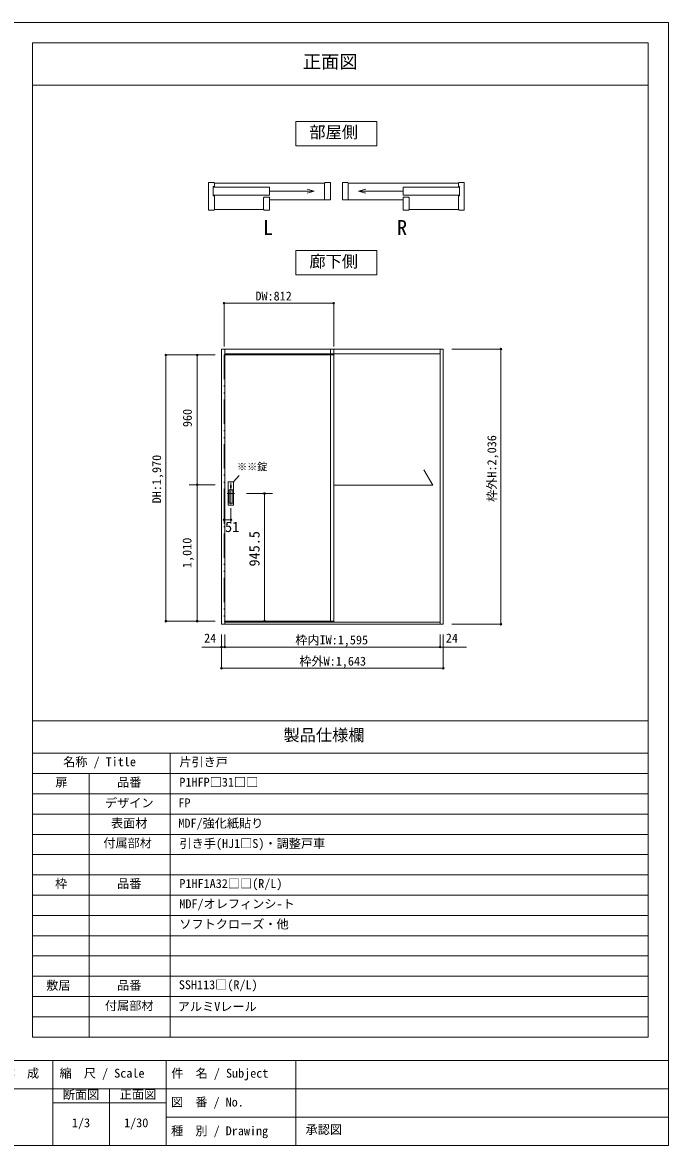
# Model space of a CAD drawing. Units: millimetres on the paper, enlarged 10 times, with parts at other scales. Extents: x -1985 to 2015, y -1370 to 1400.
# Drawn here: x 420 to 2015, y -1370 to 1400 of the extents above; entities that cross this region are included whole.
import ezdxf
from ezdxf.enums import TextEntityAlignment as Align

# ---------------------------------------------------------------- set-up
doc = ezdxf.new("R2010")
doc.units = ezdxf.units.MM
doc.header["$LTSCALE"] = 10
doc.header["$PDMODE"] = 32
doc.header["$PDSIZE"] = 4
doc.linetypes.add('DASHED_DOUBLE_DOTTED', pattern=[11, 6, -1.5, 0.25, -1.5, 0.25, -1.5])
doc.layers.add('1-1_0', color=7, linetype='Continuous', lineweight=20)
doc.layers.add('3-0', color=7, linetype='Continuous', lineweight=20)
doc.styles.add('ＭＳ ゴシック', font='')
doc.styles.get('ＭＳ ゴシック').set_extended_font_data('MS Gothic')

msp = doc.modelspace()

# ---------------------------------------------------------------- linework, layer by layer
at = {"layer": '1-1_0'}
for p, q in [((1965, 1350), (445, 1350)), ((445, -322.5), (445, 1350)), ((1965, -1102.5), (1965, 1350)), ((445, 1245), (1965, 1245)), ((1965, -322.5), (1965, 1245)), ((1965, -322.5), (1965, 1245)), ((1965, -322.5), (1965, 1245)), ((445, -1102.5), (445, -322.5)), ((445, -322.5), (1965, -322.5)), ((445, -322.5), (1965, -322.5)), ((445, -322.5), (1965, -322.5)), ((445, -322.5), (1965, -322.5)), ((445, -402.5), (1965, -402.5)), ((785, -1102.5), (785, -402.5)), ((445, -452.5), (1965, -452.5)), ((585, -1102.5), (585, -452.5)), ((445, -502.5), (1965, -502.5)), ((445, -552.5), (1965, -552.5)), ((445, -602.5), (1965, -602.5)), ((445, -652.5), (1965, -652.5)), ((445, -702.5), (1965, -702.5)), ((445, -752.5), (1965, -752.5)), ((445, -802.5), (1965, -802.5)), ((445, -852.5), (1965, -852.5)), ((445, -902.5), (1965, -902.5)), ((445, -952.5), (1965, -952.5)), ((445, -1002.5), (1965, -1002.5)), ((445, -1052.5), (1965, -1052.5)), ((445, -1102.5), (1965, -1102.5)), ((2015, -1160), (-1985, -1160)), ((495, -1160), (495, -1370)), ((775, -1160), (775, -1370)), ((1095, -1160), (1095, -1370)), ((2015, -1230), (-1175, -1230)), ((635, -1230), (635, -1370)), ((775, -1265), (495, -1265)), ((2015, -1300), (775, -1300)), ((-1985, -1370), (2015, -1370))]:
    msp.add_line(p, q, dxfattribs=at)
for points in [[(2015, -1370), (2015, 1400), (-1985, 1400), (-1985, -1370)], [(445, -322.5), (445, 1245), (1965, 1245)], [(445, -322.5), (445, 1245), (1965, 1245)], [(445, -322.5), (445, 1245), (1965, 1245)]]:
    msp.add_lwpolyline(points, dxfattribs=at)
at = {"layer": '3-0'}
for p, q in [((892.36, 1005.19), (879.46, 1005.19)), ((879.46, 936.79), (879.46, 1005.19)), ((893.86, 1003.39), (1165.66, 1003.39)), ((1165.66, 1003.69), (1165.66, 962.59)), ((1180.06, 962.59), (1180.06, 1005.19)), ((1210.06, 962.59), (1210.06, 1005.19)), ((1224.46, 1003.69), (1224.46, 962.59)), ((1496.26, 1003.39), (1224.46, 1003.39)), ((1497.76, 1005.19), (1510.66, 1005.19)), ((1510.66, 936.79), (1510.66, 1005.19)), ((890.86, 995.59), (890.86, 972.04)), ((893.86, 995.59), (890.86, 995.59)), ((890.86, 993.79), (1029.87, 993.79)), ((1029.87, 973.99), (890.86, 973.99)), ((890.86, 972.04), (893.86, 972.04)), ((1029.87, 993.79), (1029.87, 973.99)), ((1029.87, 983.89), (1140.21, 983.89)), ((1140.21, 983.89), (1122.82, 988.55)), ((1140.21, 983.89), (1122.82, 979.23)), ((1249.91, 983.89), (1267.3, 988.55)), ((1249.91, 983.89), (1267.3, 979.23)), ((1360.25, 983.89), (1249.91, 983.89)), ((1499.26, 993.79), (1360.25, 993.79)), ((1360.25, 993.79), (1360.25, 973.99)), ((1360.25, 973.99), (1499.26, 973.99)), ((1496.26, 995.59), (1499.26, 995.59)), ((1499.26, 972.04), (1496.26, 972.04)), ((1499.26, 995.59), (1499.26, 972.04)), ((1029.87, 936.79), (1029.87, 969.19)), ((1029.87, 962.59), (1180.06, 962.59)), ((1360.25, 962.59), (1210.06, 962.59)), ((1360.25, 936.79), (1360.25, 969.19)), ((892.36, 936.79), (879.46, 936.79)), ((893.86, 938.59), (1015.47, 938.59)), ((1496.26, 938.59), (1374.65, 938.59)), ((1497.76, 936.79), (1510.66, 936.79)), ((919.31, 594.59), (911.31, 594.59)), ((919.31, 594.59), (911.31, 594.59)), ((919.31, 594.59), (1180.31, 594.59)), ((919.31, 582.59), (1180.31, 582.59)), ((1188.31, 594.59), (1180.31, 594.59)), ((1188.31, -78.85), (1188.31, 594.59)), ((1188.31, 594.59), (1458.97, 594.59)), ((1188.31, 584.92), (1188.31, -78.08)), ((1188.31, 582.59), (1188.31, -79.08)), ((1188.31, 582.59), (1450.97, 582.59)), ((1450.97, 594.59), (1450.97, 586.59)), ((1458.97, 594.59), (1450.97, 594.59)), ((917.64, 579.82), (1188.31, 579.82)), ((1188.31, 579.82), (1188.31, -79.18)), ((1433.25, 259.09), (1410.69, 296.81)), ((934.64, 264.25), (934.64, 211.98)), ((934.64, 264.25), (934.64, 211.98)), ((934.64, 264.25), (934.64, 211.98)), ((1188.31, 259.09), (1433.25, 259.09)), ((925.39, 238.15), (943.67, 238.15)), ((917.64, -76.85), (1188.31, -76.85)), ((919.31, -79.18), (919.31, -84.18)), ((919.31, -79.18), (1450.97, -79.18)), ((1450.97, -79.18), (1450.97, -84.18)), ((919.31, -84.18), (1450.97, -84.18))]:
    msp.add_line(p, q, dxfattribs=at)
at = {"layer": '3-0', "color": 4, "lineweight": 9}
for p, q in [((917.64, 707.67), (917.64, 600.51)), ((917.64, 707.67), (1188.31, 707.67)), ((1188.31, 707.67), (1188.31, 600.51)), ((1479.82, 594.59), (1601.16, 594.59)), ((1601.16, 594.59), (1601.16, -84.18)), ((773.93, 579.82), (890.7, 579.82)), ((773.93, 579.82), (773.93, -76.85)), ((831.42, 579.82), (895.87, 579.82)), ((851.42, 238.15), (851.42, 579.82)), ((955.16, 282.59), (941.31, 266.99)), ((831.42, 259.82), (895.87, 259.82)), ((851.42, -76.85), (851.42, 238.15)), ((1037.53, 238.15), (973.07, 238.15)), ((1017.53, -76.85), (1017.53, 238.15)), ((917.64, 164.37), (917.64, 201.83)), ((934.64, 164.37), (934.64, 201.83)), ((934.64, 173.52), (917.64, 173.52)), ((773.93, -76.85), (890.7, -76.85)), ((831.42, -76.85), (895.87, -76.85)), ((1078.97, -76.85), (952.31, -76.85)), ((1045.64, -76.85), (952.31, -76.85)), ((1045.64, -76.85), (952.31, -76.85)), ((1037.53, -76.85), (973.07, -76.85)), ((911.31, -109.9), (911.31, -140.57)), ((911.31, -109.9), (911.31, -140.57)), ((919.31, -109.9), (919.31, -140.57)), ((1450.97, -140.57), (1450.97, -109.9)), ((1458.97, -109.9), (1458.97, -140.57)), ((1479.82, -84.18), (1601.16, -84.18)), ((919.31, -140.57), (862.78, -140.57)), ((911.31, -140.57), (911.31, -192.9)), ((919.31, -140.57), (1515.97, -140.57)), ((1450.97, -140.57), (1507.5, -140.57)), ((1458.97, -192.9), (1458.97, -140.57)), ((911.31, -192.9), (1458.97, -192.9))]:
    msp.add_line(p, q, dxfattribs=at)
at = {"layer": '3-0', "linetype": 'DASHED_DOUBLE_DOTTED'}
msp.add_line((917.64, 579.82), (917.64, -76.85), dxfattribs=at)
at = {"layer": '3-0', "color": 3}
for p, q in [((933.81, 258.65), (933.81, 251.99)), ((935.47, 258.65), (933.81, 258.65)), ((935.47, 251.99), (933.81, 251.99)), ((935.31, 258.49), (933.97, 258.49)), ((933.97, 258.49), (933.97, 255.32)), ((935.31, 255.32), (933.97, 255.32)), ((934.31, 257.82), (934.31, 255.99)), ((934.97, 255.99), (934.31, 255.99)), ((935.31, 255.32), (935.31, 258.49)), ((935.47, 251.99), (935.47, 258.65)), ((938.97, 246.99), (930.31, 246.99)), ((930.31, 246.99), (930.31, 214.32)), ((938.97, 214.32), (938.97, 246.99)), ((938.97, 214.32), (930.31, 214.32))]:
    msp.add_line(p, q, dxfattribs=at)
at = {"layer": '3-0'}
for points in [[(1095.06, 1155.93), (1295.06, 1155.93), (1295.06, 1095.93), (1095.06, 1095.93)], [(1095.06, 777.25), (1295.06, 777.25), (1295.06, 837.25), (1095.06, 837.25)]]:
    msp.add_lwpolyline(points, close=True, dxfattribs=at)
for points in [[(892.36, 1005.19), (893.86, 1003.69), (893.86, 995.59)], [(1165.66, 1003.69), (1167.16, 1005.19), (1180.06, 1005.19)], [(1224.46, 1003.69), (1222.96, 1005.19), (1210.06, 1005.19)], [(1497.76, 1005.19), (1496.26, 1003.69), (1496.26, 995.59)], [(892.36, 936.79), (893.86, 938.29), (893.86, 972.04)], [(1497.76, 936.79), (1496.26, 938.29), (1496.26, 972.04)], [(1015.47, 938.29), (1015.47, 967.69), (1016.97, 969.19), (1029.87, 969.19)], [(1374.65, 938.29), (1374.65, 967.69), (1373.15, 969.19), (1360.25, 969.19)], [(1015.47, 938.29), (1016.97, 936.79), (1029.87, 936.79)], [(1374.65, 938.29), (1373.15, 936.79), (1360.25, 936.79)], [(911.31, 594.59), (911.31, -84.18), (919.31, -84.18), (919.31, 594.59)], [(1180.31, 594.59), (1180.31, -79.18), (1188.31, -79.18)], [(1180.31, 582.59), (1188.31, 582.59), (1188.31, -79.08)], [(1450.97, 594.59), (1450.97, -84.18), (1458.97, -84.18), (1458.97, 594.59)]]:
    msp.add_lwpolyline(points, dxfattribs=at)
at = {"layer": '3-0', "color": 3}
msp.add_lwpolyline([(927.97, 209.32), (941.31, 209.32), (941.31, 266.99), (927.97, 266.99)], close=True, dxfattribs=at)
msp.add_lwpolyline([(934.97, 255.99), (934.97, 257.82), (934.31, 257.82)], dxfattribs=at)
at = {"layer": '3-0', "color": 4}
for p in [(917.64, 707.67), (1188.31, 707.67), (773.93, 579.82), (851.42, 579.82), (1601.16, 594.59), (851.42, 259.82), (1017.53, 238.15), (917.64, 173.52), (934.64, 173.52), (773.93, -76.85), (851.42, -76.85), (1017.53, -76.85), (1601.16, -84.18), (911.31, -140.57), (919.31, -140.57), (1450.97, -140.57), (911.31, -192.9), (1458.97, -192.9)]:
    msp.add_point(p, dxfattribs=at)
at = {"layer": '3-0'}
msp.add_point((917.64, 173.52), dxfattribs=at)

# ---------------------------------------------------------------- texts
at = {"layer": '1-1_0', "style": 'ＭＳ ゴシック'}
for s, height, p in [('正面図', 32.99, (1112.24, 1276.98)), ('製品仕様欄', 29.33, (1064.4, -381.07)), ('名称 / Title', 21.99, (520.64, -441.06)), ('片引き戸', 21.99, (807.33, -441.36)), ('扉', 21.99, (501.33, -491.36)), ('品番', 21.99, (653.67, -491.36)), ('P1HFP□31□□', 21.99, (807.33, -491.36)), ('デザイン', 21.99, (623.75, -542.5)), ('FP', 21.99, (804.92, -542.5)), ('表面材', 21.99, (638.75, -592.5)), ('MDF/強化紙貼り', 21.99, (804.92, -592.5)), ('付属部材', 21.99, (619.67, -641.36)), ('引き手(HJ1□S)・調整戸車', 21.99, (807.7, -642.5)), ('枠', 21.99, (500.67, -741.36)), ('品番', 21.99, (653.67, -741.36)), ('P1HF1A32□□(R/L)', 21.99, (807.33, -741.36)), ('MDF/オレフィンシ-ト', 21.99, (807.33, -791.36)), ('ソフトクローズ・他', 21.99, (807.33, -841.36)), ('敷居', 21.99, (478.65, -992.36)), ('品番', 21.99, (653.75, -992.5)), ('SSH113□(R/L)', 21.99, (806.06, -990.99)), ('付属部材', 21.99, (623.75, -1042.5)), ('アルミVレール', 21.99, (803.47, -1044.75)), ('作\u3000成', 21.99, (371.17, -1209.21)), ('縮\u3000尺 / Scale', 21.99, (511.68, -1209.21)), ('件\u3000名 / Subject', 21.99, (787.61, -1209.24)), ('断面図', 21.99, (519.6, -1262.15)), ('正面図', 21.99, (660.4, -1261.44)), ('図\u3000番 / No.', 21.99, (786.77, -1280.35)), ('1/3', 21.99, (542.17, -1331.45)), ('1/30', 21.99, (670.92, -1331.45)), ('種\u3000別 / Drawing', 21.99, (786.94, -1351.29)), ('承認図', 21.99, (1119.03, -1348.1))]:
    msp.add_text(s, height=height, dxfattribs=at).set_placement(p, align=Align.BOTTOM_LEFT)
at = {"layer": '3-0', "style": 'ＭＳ ゴシック'}
for s, height, p in [('部屋側', 29.33, (1128.39, 1105.93)), ('L', 36.66, (1013.92, 865.05)), ('R', 36.66, (1344.52, 865.05)), ('廊下側', 29.33, (1128.39, 787.25)), ('DW:812', 21.99, (995.18, 707.67)), ('※※錠', 18.33, (949.58, 289.49)), ('51', 25.66, (920.17, 135.44)), ('24', 21.99, (868.44, -135.9)), ('枠内IW:1,595', 21.99, (1093.51, -140.57)), ('24', 21.99, (1465.17, -135.9)), ('枠外W:1,643', 21.99, (1103.51, -192.9))]:
    msp.add_text(s, height=height, dxfattribs=at).set_placement(p, align=Align.BOTTOM_LEFT)
for s, height, p in [('960', 21.99, (844.68, 402.01)), ('枠外H:2,036', 21.99, (1596.16, 217.42)), ('DH:1,970', 21.99, (768.93, 213.99)), ('945.5', 25.66, (1013.06, 58.21)), ('1,010', 21.99, (843.92, 54.4))]:
    msp.add_text(s, height=height, rotation=90, dxfattribs=at).set_placement(p, align=Align.BOTTOM_LEFT)

doc.saveas('drawing.dxf')
